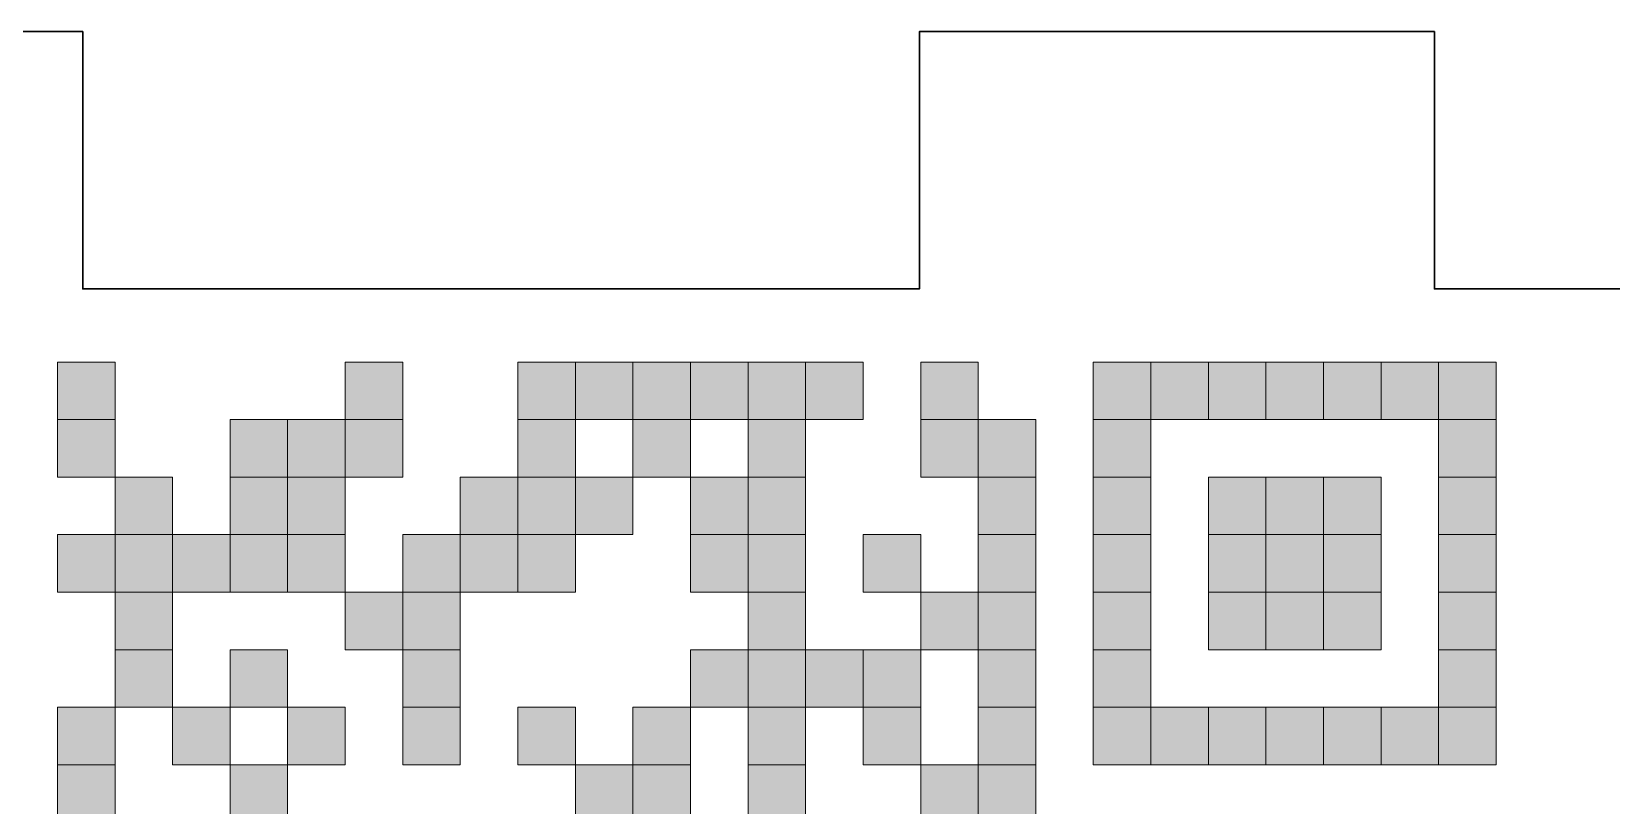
# Model space of a CAD drawing. Header units: inches. Extents: x -69 to 366, y -28 to 237.
# Drawn here: x 166.1 to 196.78, y 222.42 to 237.45 of the extents above; entities that cross this region are included whole.
import ezdxf

# ---------------------------------------------------------------- set-up
doc = ezdxf.new("R2010")
doc.units = ezdxf.units.IN
doc.header["$MEASUREMENT"] = 0
doc.layers.add('Corte Exterior', color=1, linetype='Continuous')
doc.layers.add('Graba Raster', color=2, linetype='Continuous')

msp = doc.modelspace()

# ---------------------------------------------------------------- hatches: boundary and pattern name
at = {"layer": 'Graba Raster', "true_color": 0xffffff}
h = msp.add_hatch(color=7, dxfattribs=at)
h.dxf.hatch_style = 2
h.paths.add_polyline_path([(166.602, 231.03), (167.719, 231.03), (167.719, 229.913), (166.602, 229.913)])
h = msp.add_hatch(color=7, dxfattribs=at)
h.dxf.hatch_style = 2
h.paths.add_polyline_path([(172.19, 231.03), (173.308, 231.03), (173.308, 229.913), (172.19, 229.913)])
h = msp.add_hatch(color=7, dxfattribs=at)
h.dxf.hatch_style = 2
h.paths.add_polyline_path([(175.543, 231.03), (176.66, 231.03), (176.66, 229.913), (175.543, 229.913)])
h = msp.add_hatch(color=7, dxfattribs=at)
h.dxf.hatch_style = 2
h.paths.add_polyline_path([(176.66, 231.03), (177.778, 231.03), (177.778, 229.913), (176.66, 229.913)])
h = msp.add_hatch(color=7, dxfattribs=at)
h.dxf.hatch_style = 2
h.paths.add_polyline_path([(177.778, 231.03), (178.896, 231.03), (178.896, 229.913), (177.778, 229.913)])
h = msp.add_hatch(color=7, dxfattribs=at)
h.dxf.hatch_style = 2
h.paths.add_polyline_path([(178.896, 231.03), (180.013, 231.03), (180.013, 229.913), (178.896, 229.913)])
h = msp.add_hatch(color=7, dxfattribs=at)
h.dxf.hatch_style = 2
h.paths.add_polyline_path([(180.013, 231.03), (181.131, 231.03), (181.131, 229.913), (180.013, 229.913)])
h = msp.add_hatch(color=7, dxfattribs=at)
h.dxf.hatch_style = 2
h.paths.add_polyline_path([(181.131, 231.03), (182.249, 231.03), (182.249, 229.913), (181.131, 229.913)])
h = msp.add_hatch(color=7, dxfattribs=at)
h.dxf.hatch_style = 2
h.paths.add_polyline_path([(183.366, 231.03), (184.484, 231.03), (184.484, 229.913), (183.366, 229.913)])
h = msp.add_hatch(color=7, dxfattribs=at)
h.dxf.hatch_style = 2
h.paths.add_polyline_path([(186.719, 231.03), (187.837, 231.03), (187.837, 229.913), (186.719, 229.913)])
h = msp.add_hatch(color=7, dxfattribs=at)
h.dxf.hatch_style = 2
h.paths.add_polyline_path([(187.837, 231.03), (188.955, 231.03), (188.955, 229.913), (187.837, 229.913)])
h = msp.add_hatch(color=7, dxfattribs=at)
h.dxf.hatch_style = 2
h.paths.add_polyline_path([(188.955, 231.03), (190.072, 231.03), (190.072, 229.913), (188.955, 229.913)])
h = msp.add_hatch(color=7, dxfattribs=at)
h.dxf.hatch_style = 2
h.paths.add_polyline_path([(190.072, 231.03), (191.189, 231.03), (191.189, 229.913), (190.072, 229.913)])
h = msp.add_hatch(color=7, dxfattribs=at)
h.dxf.hatch_style = 2
h.paths.add_polyline_path([(191.189, 231.03), (192.307, 231.03), (192.307, 229.913), (191.189, 229.913)])
h = msp.add_hatch(color=7, dxfattribs=at)
h.dxf.hatch_style = 2
h.paths.add_polyline_path([(192.307, 231.03), (193.425, 231.03), (193.425, 229.913), (192.307, 229.913)])
h = msp.add_hatch(color=7, dxfattribs=at)
h.dxf.hatch_style = 2
h.paths.add_polyline_path([(193.425, 231.03), (194.542, 231.03), (194.542, 229.913), (193.425, 229.913)])
h = msp.add_hatch(color=7, dxfattribs=at)
h.dxf.hatch_style = 2
h.paths.add_polyline_path([(166.602, 229.913), (167.719, 229.913), (167.719, 228.795), (166.602, 228.795)])
h = msp.add_hatch(color=7, dxfattribs=at)
h.dxf.hatch_style = 2
h.paths.add_polyline_path([(169.955, 229.913), (171.072, 229.913), (171.072, 228.795), (169.955, 228.795)])
h = msp.add_hatch(color=7, dxfattribs=at)
h.dxf.hatch_style = 2
h.paths.add_polyline_path([(171.072, 229.913), (172.19, 229.913), (172.19, 228.795), (171.072, 228.795)])
h = msp.add_hatch(color=7, dxfattribs=at)
h.dxf.hatch_style = 2
h.paths.add_polyline_path([(172.19, 229.913), (173.308, 229.913), (173.308, 228.795), (172.19, 228.795)])
h = msp.add_hatch(color=7, dxfattribs=at)
h.dxf.hatch_style = 2
h.paths.add_polyline_path([(175.543, 229.913), (176.66, 229.913), (176.66, 228.795), (175.543, 228.795)])
h = msp.add_hatch(color=7, dxfattribs=at)
h.dxf.hatch_style = 2
h.paths.add_polyline_path([(177.778, 229.913), (178.896, 229.913), (178.896, 228.795), (177.778, 228.795)])
h = msp.add_hatch(color=7, dxfattribs=at)
h.dxf.hatch_style = 2
h.paths.add_polyline_path([(180.013, 229.913), (181.131, 229.913), (181.131, 228.795), (180.013, 228.795)])
h = msp.add_hatch(color=7, dxfattribs=at)
h.dxf.hatch_style = 2
h.paths.add_polyline_path([(183.366, 229.913), (184.484, 229.913), (184.484, 228.795), (183.366, 228.795)])
h = msp.add_hatch(color=7, dxfattribs=at)
h.dxf.hatch_style = 2
h.paths.add_polyline_path([(184.484, 229.913), (185.601, 229.913), (185.601, 228.795), (184.484, 228.795)])
h = msp.add_hatch(color=7, dxfattribs=at)
h.dxf.hatch_style = 2
h.paths.add_polyline_path([(186.719, 229.913), (187.837, 229.913), (187.837, 228.795), (186.719, 228.795)])
h = msp.add_hatch(color=7, dxfattribs=at)
h.dxf.hatch_style = 2
h.paths.add_polyline_path([(193.425, 229.913), (194.542, 229.913), (194.542, 228.795), (193.425, 228.795)])
h = msp.add_hatch(color=7, dxfattribs=at)
h.dxf.hatch_style = 2
h.paths.add_polyline_path([(167.719, 228.795), (168.837, 228.795), (168.837, 227.677), (167.719, 227.677)])
h = msp.add_hatch(color=7, dxfattribs=at)
h.dxf.hatch_style = 2
h.paths.add_polyline_path([(169.955, 228.795), (171.072, 228.795), (171.072, 227.677), (169.955, 227.677)])
h = msp.add_hatch(color=7, dxfattribs=at)
h.dxf.hatch_style = 2
h.paths.add_polyline_path([(171.072, 228.795), (172.19, 228.795), (172.19, 227.677), (171.072, 227.677)])
h = msp.add_hatch(color=7, dxfattribs=at)
h.dxf.hatch_style = 2
h.paths.add_polyline_path([(174.425, 228.795), (175.543, 228.795), (175.543, 227.677), (174.425, 227.677)])
h = msp.add_hatch(color=7, dxfattribs=at)
h.dxf.hatch_style = 2
h.paths.add_polyline_path([(175.543, 228.795), (176.66, 228.795), (176.66, 227.677), (175.543, 227.677)])
h = msp.add_hatch(color=7, dxfattribs=at)
h.dxf.hatch_style = 2
h.paths.add_polyline_path([(176.66, 228.795), (177.778, 228.795), (177.778, 227.677), (176.66, 227.677)])
h = msp.add_hatch(color=7, dxfattribs=at)
h.dxf.hatch_style = 2
h.paths.add_polyline_path([(178.896, 228.795), (180.013, 228.795), (180.013, 227.677), (178.896, 227.677)])
h = msp.add_hatch(color=7, dxfattribs=at)
h.dxf.hatch_style = 2
h.paths.add_polyline_path([(180.013, 228.795), (181.131, 228.795), (181.131, 227.677), (180.013, 227.677)])
h = msp.add_hatch(color=7, dxfattribs=at)
h.dxf.hatch_style = 2
h.paths.add_polyline_path([(184.484, 228.795), (185.601, 228.795), (185.601, 227.677), (184.484, 227.677)])
h = msp.add_hatch(color=7, dxfattribs=at)
h.dxf.hatch_style = 2
h.paths.add_polyline_path([(186.719, 228.795), (187.837, 228.795), (187.837, 227.677), (186.719, 227.677)])
h = msp.add_hatch(color=7, dxfattribs=at)
h.dxf.hatch_style = 2
h.paths.add_polyline_path([(188.955, 228.795), (190.072, 228.795), (190.072, 227.677), (188.955, 227.677)])
h = msp.add_hatch(color=7, dxfattribs=at)
h.dxf.hatch_style = 2
h.paths.add_polyline_path([(190.072, 228.795), (191.189, 228.795), (191.189, 227.677), (190.072, 227.677)])
h = msp.add_hatch(color=7, dxfattribs=at)
h.dxf.hatch_style = 2
h.paths.add_polyline_path([(191.189, 228.795), (192.307, 228.795), (192.307, 227.677), (191.189, 227.677)])
h = msp.add_hatch(color=7, dxfattribs=at)
h.dxf.hatch_style = 2
h.paths.add_polyline_path([(193.425, 228.795), (194.542, 228.795), (194.542, 227.677), (193.425, 227.677)])
h = msp.add_hatch(color=7, dxfattribs=at)
h.dxf.hatch_style = 2
h.paths.add_polyline_path([(166.602, 227.677), (167.719, 227.677), (167.719, 226.56), (166.602, 226.56)])
h = msp.add_hatch(color=7, dxfattribs=at)
h.dxf.hatch_style = 2
h.paths.add_polyline_path([(167.719, 227.677), (168.837, 227.677), (168.837, 226.56), (167.719, 226.56)])
h = msp.add_hatch(color=7, dxfattribs=at)
h.dxf.hatch_style = 2
h.paths.add_polyline_path([(168.837, 227.677), (169.955, 227.677), (169.955, 226.56), (168.837, 226.56)])
h = msp.add_hatch(color=7, dxfattribs=at)
h.dxf.hatch_style = 2
h.paths.add_polyline_path([(169.955, 227.677), (171.072, 227.677), (171.072, 226.56), (169.955, 226.56)])
h = msp.add_hatch(color=7, dxfattribs=at)
h.dxf.hatch_style = 2
h.paths.add_polyline_path([(171.072, 227.677), (172.19, 227.677), (172.19, 226.56), (171.072, 226.56)])
h = msp.add_hatch(color=7, dxfattribs=at)
h.dxf.hatch_style = 2
h.paths.add_polyline_path([(173.308, 227.677), (174.425, 227.677), (174.425, 226.56), (173.308, 226.56)])
h = msp.add_hatch(color=7, dxfattribs=at)
h.dxf.hatch_style = 2
h.paths.add_polyline_path([(174.425, 227.677), (175.543, 227.677), (175.543, 226.56), (174.425, 226.56)])
h = msp.add_hatch(color=7, dxfattribs=at)
h.dxf.hatch_style = 2
h.paths.add_polyline_path([(175.543, 227.677), (176.66, 227.677), (176.66, 226.56), (175.543, 226.56)])
h = msp.add_hatch(color=7, dxfattribs=at)
h.dxf.hatch_style = 2
h.paths.add_polyline_path([(178.896, 227.677), (180.013, 227.677), (180.013, 226.56), (178.896, 226.56)])
h = msp.add_hatch(color=7, dxfattribs=at)
h.dxf.hatch_style = 2
h.paths.add_polyline_path([(180.013, 227.677), (181.131, 227.677), (181.131, 226.56), (180.013, 226.56)])
h = msp.add_hatch(color=7, dxfattribs=at)
h.dxf.hatch_style = 2
h.paths.add_polyline_path([(182.249, 227.677), (183.366, 227.677), (183.366, 226.56), (182.249, 226.56)])
h = msp.add_hatch(color=7, dxfattribs=at)
h.dxf.hatch_style = 2
h.paths.add_polyline_path([(184.484, 227.677), (185.601, 227.677), (185.601, 226.56), (184.484, 226.56)])
h = msp.add_hatch(color=7, dxfattribs=at)
h.dxf.hatch_style = 2
h.paths.add_polyline_path([(186.719, 227.677), (187.837, 227.677), (187.837, 226.56), (186.719, 226.56)])
h = msp.add_hatch(color=7, dxfattribs=at)
h.dxf.hatch_style = 2
h.paths.add_polyline_path([(188.955, 227.677), (190.072, 227.677), (190.072, 226.56), (188.955, 226.56)])
h = msp.add_hatch(color=7, dxfattribs=at)
h.dxf.hatch_style = 2
h.paths.add_polyline_path([(190.072, 227.677), (191.189, 227.677), (191.189, 226.56), (190.072, 226.56)])
h = msp.add_hatch(color=7, dxfattribs=at)
h.dxf.hatch_style = 2
h.paths.add_polyline_path([(191.189, 227.677), (192.307, 227.677), (192.307, 226.56), (191.189, 226.56)])
h = msp.add_hatch(color=7, dxfattribs=at)
h.dxf.hatch_style = 2
h.paths.add_polyline_path([(193.425, 227.677), (194.542, 227.677), (194.542, 226.56), (193.425, 226.56)])
h = msp.add_hatch(color=7, dxfattribs=at)
h.dxf.hatch_style = 2
h.paths.add_polyline_path([(167.719, 226.56), (168.837, 226.56), (168.837, 225.442), (167.719, 225.442)])
h = msp.add_hatch(color=7, dxfattribs=at)
h.dxf.hatch_style = 2
h.paths.add_polyline_path([(172.19, 226.56), (173.308, 226.56), (173.308, 225.442), (172.19, 225.442)])
h = msp.add_hatch(color=7, dxfattribs=at)
h.dxf.hatch_style = 2
h.paths.add_polyline_path([(173.308, 226.56), (174.425, 226.56), (174.425, 225.442), (173.308, 225.442)])
h = msp.add_hatch(color=7, dxfattribs=at)
h.dxf.hatch_style = 2
h.paths.add_polyline_path([(180.013, 226.56), (181.131, 226.56), (181.131, 225.442), (180.013, 225.442)])
h = msp.add_hatch(color=7, dxfattribs=at)
h.dxf.hatch_style = 2
h.paths.add_polyline_path([(183.366, 226.56), (184.484, 226.56), (184.484, 225.442), (183.366, 225.442)])
h = msp.add_hatch(color=7, dxfattribs=at)
h.dxf.hatch_style = 2
h.paths.add_polyline_path([(184.484, 226.56), (185.601, 226.56), (185.601, 225.442), (184.484, 225.442)])
h = msp.add_hatch(color=7, dxfattribs=at)
h.dxf.hatch_style = 2
h.paths.add_polyline_path([(186.719, 226.56), (187.837, 226.56), (187.837, 225.442), (186.719, 225.442)])
h = msp.add_hatch(color=7, dxfattribs=at)
h.dxf.hatch_style = 2
h.paths.add_polyline_path([(188.955, 226.56), (190.072, 226.56), (190.072, 225.442), (188.955, 225.442)])
h = msp.add_hatch(color=7, dxfattribs=at)
h.dxf.hatch_style = 2
h.paths.add_polyline_path([(190.072, 226.56), (191.189, 226.56), (191.189, 225.442), (190.072, 225.442)])
h = msp.add_hatch(color=7, dxfattribs=at)
h.dxf.hatch_style = 2
h.paths.add_polyline_path([(191.189, 226.56), (192.307, 226.56), (192.307, 225.442), (191.189, 225.442)])
h = msp.add_hatch(color=7, dxfattribs=at)
h.dxf.hatch_style = 2
h.paths.add_polyline_path([(193.425, 226.56), (194.542, 226.56), (194.542, 225.442), (193.425, 225.442)])
h = msp.add_hatch(color=7, dxfattribs=at)
h.dxf.hatch_style = 2
h.paths.add_polyline_path([(167.719, 225.442), (168.837, 225.442), (168.837, 224.324), (167.719, 224.324)])
h = msp.add_hatch(color=7, dxfattribs=at)
h.dxf.hatch_style = 2
h.paths.add_polyline_path([(169.955, 225.442), (171.072, 225.442), (171.072, 224.324), (169.955, 224.324)])
h = msp.add_hatch(color=7, dxfattribs=at)
h.dxf.hatch_style = 2
h.paths.add_polyline_path([(173.308, 225.442), (174.425, 225.442), (174.425, 224.324), (173.308, 224.324)])
h = msp.add_hatch(color=7, dxfattribs=at)
h.dxf.hatch_style = 2
h.paths.add_polyline_path([(178.896, 225.442), (180.013, 225.442), (180.013, 224.324), (178.896, 224.324)])
h = msp.add_hatch(color=7, dxfattribs=at)
h.dxf.hatch_style = 2
h.paths.add_polyline_path([(180.013, 225.442), (181.131, 225.442), (181.131, 224.324), (180.013, 224.324)])
h = msp.add_hatch(color=7, dxfattribs=at)
h.dxf.hatch_style = 2
h.paths.add_polyline_path([(181.131, 225.442), (182.249, 225.442), (182.249, 224.324), (181.131, 224.324)])
h = msp.add_hatch(color=7, dxfattribs=at)
h.dxf.hatch_style = 2
h.paths.add_polyline_path([(182.249, 225.442), (183.366, 225.442), (183.366, 224.324), (182.249, 224.324)])
h = msp.add_hatch(color=7, dxfattribs=at)
h.dxf.hatch_style = 2
h.paths.add_polyline_path([(184.484, 225.442), (185.601, 225.442), (185.601, 224.324), (184.484, 224.324)])
h = msp.add_hatch(color=7, dxfattribs=at)
h.dxf.hatch_style = 2
h.paths.add_polyline_path([(186.719, 225.442), (187.837, 225.442), (187.837, 224.324), (186.719, 224.324)])
h = msp.add_hatch(color=7, dxfattribs=at)
h.dxf.hatch_style = 2
h.paths.add_polyline_path([(193.425, 225.442), (194.542, 225.442), (194.542, 224.324), (193.425, 224.324)])
h = msp.add_hatch(color=7, dxfattribs=at)
h.dxf.hatch_style = 2
h.paths.add_polyline_path([(166.602, 224.324), (167.719, 224.324), (167.719, 223.207), (166.602, 223.207)])
h = msp.add_hatch(color=7, dxfattribs=at)
h.dxf.hatch_style = 2
h.paths.add_polyline_path([(168.837, 224.324), (169.955, 224.324), (169.955, 223.207), (168.837, 223.207)])
h = msp.add_hatch(color=7, dxfattribs=at)
h.dxf.hatch_style = 2
h.paths.add_polyline_path([(171.072, 224.324), (172.19, 224.324), (172.19, 223.207), (171.072, 223.207)])
h = msp.add_hatch(color=7, dxfattribs=at)
h.dxf.hatch_style = 2
h.paths.add_polyline_path([(173.308, 224.324), (174.425, 224.324), (174.425, 223.207), (173.308, 223.207)])
h = msp.add_hatch(color=7, dxfattribs=at)
h.dxf.hatch_style = 2
h.paths.add_polyline_path([(175.543, 224.324), (176.66, 224.324), (176.66, 223.207), (175.543, 223.207)])
h = msp.add_hatch(color=7, dxfattribs=at)
h.dxf.hatch_style = 2
h.paths.add_polyline_path([(177.778, 224.324), (178.896, 224.324), (178.896, 223.207), (177.778, 223.207)])
h = msp.add_hatch(color=7, dxfattribs=at)
h.dxf.hatch_style = 2
h.paths.add_polyline_path([(180.013, 224.324), (181.131, 224.324), (181.131, 223.207), (180.013, 223.207)])
h = msp.add_hatch(color=7, dxfattribs=at)
h.dxf.hatch_style = 2
h.paths.add_polyline_path([(182.249, 224.324), (183.366, 224.324), (183.366, 223.207), (182.249, 223.207)])
h = msp.add_hatch(color=7, dxfattribs=at)
h.dxf.hatch_style = 2
h.paths.add_polyline_path([(184.484, 224.324), (185.601, 224.324), (185.601, 223.207), (184.484, 223.207)])
h = msp.add_hatch(color=7, dxfattribs=at)
h.dxf.hatch_style = 2
h.paths.add_polyline_path([(186.719, 224.324), (187.837, 224.324), (187.837, 223.207), (186.719, 223.207)])
h = msp.add_hatch(color=7, dxfattribs=at)
h.dxf.hatch_style = 2
h.paths.add_polyline_path([(187.837, 224.324), (188.955, 224.324), (188.955, 223.207), (187.837, 223.207)])
h = msp.add_hatch(color=7, dxfattribs=at)
h.dxf.hatch_style = 2
h.paths.add_polyline_path([(188.955, 224.324), (190.072, 224.324), (190.072, 223.207), (188.955, 223.207)])
h = msp.add_hatch(color=7, dxfattribs=at)
h.dxf.hatch_style = 2
h.paths.add_polyline_path([(190.072, 224.324), (191.189, 224.324), (191.189, 223.207), (190.072, 223.207)])
h = msp.add_hatch(color=7, dxfattribs=at)
h.dxf.hatch_style = 2
h.paths.add_polyline_path([(191.189, 224.324), (192.307, 224.324), (192.307, 223.207), (191.189, 223.207)])
h = msp.add_hatch(color=7, dxfattribs=at)
h.dxf.hatch_style = 2
h.paths.add_polyline_path([(192.307, 224.324), (193.425, 224.324), (193.425, 223.207), (192.307, 223.207)])
h = msp.add_hatch(color=7, dxfattribs=at)
h.dxf.hatch_style = 2
h.paths.add_polyline_path([(193.425, 224.324), (194.542, 224.324), (194.542, 223.207), (193.425, 223.207)])
h = msp.add_hatch(color=7, dxfattribs=at)
h.dxf.hatch_style = 2
h.paths.add_polyline_path([(166.602, 223.207), (167.719, 223.207), (167.719, 222.089), (166.602, 222.089)])
h = msp.add_hatch(color=7, dxfattribs=at)
h.dxf.hatch_style = 2
h.paths.add_polyline_path([(169.955, 223.207), (171.072, 223.207), (171.072, 222.089), (169.955, 222.089)])
h = msp.add_hatch(color=7, dxfattribs=at)
h.dxf.hatch_style = 2
h.paths.add_polyline_path([(176.66, 223.207), (177.778, 223.207), (177.778, 222.089), (176.66, 222.089)])
h = msp.add_hatch(color=7, dxfattribs=at)
h.dxf.hatch_style = 2
h.paths.add_polyline_path([(177.778, 223.207), (178.896, 223.207), (178.896, 222.089), (177.778, 222.089)])
h = msp.add_hatch(color=7, dxfattribs=at)
h.dxf.hatch_style = 2
h.paths.add_polyline_path([(180.013, 223.207), (181.131, 223.207), (181.131, 222.089), (180.013, 222.089)])
h = msp.add_hatch(color=7, dxfattribs=at)
h.dxf.hatch_style = 2
h.paths.add_polyline_path([(183.366, 223.207), (184.484, 223.207), (184.484, 222.089), (183.366, 222.089)])
h = msp.add_hatch(color=7, dxfattribs=at)
h.dxf.hatch_style = 2
h.paths.add_polyline_path([(184.484, 223.207), (185.601, 223.207), (185.601, 222.089), (184.484, 222.089)])

# ---------------------------------------------------------------- linework, layer by layer
at = {"layer": 'Corte Exterior', "color": 7, "lineweight": 30, "true_color": 0xffffff}
msp.add_lwpolyline([(155.843, 237.451), (167.093, 237.451), (167.093, 232.451), (183.343, 232.451), (183.343, 237.451), (193.343, 237.451), (193.343, 232.451), (203.343, 232.451), (203.343, 237.451), (213.343, 237.451), (213.343, 232.451), (223.343, 232.451), (223.343, 237.451), (233.343, 237.451), (233.343, 232.451), (243.343, 232.451), (243.343, 237.451), (253.343, 237.451), (253.343, 232.451), (263.343, 232.451)], dxfattribs=at)
at = {"layer": 'Graba Raster', "lineweight": 0}
for points in [[(166.602, 231.03), (167.719, 231.03), (167.719, 229.913), (166.602, 229.913), (166.602, 231.03)], [(172.19, 231.03), (173.308, 231.03), (173.308, 229.913), (172.19, 229.913), (172.19, 231.03)], [(175.543, 231.03), (176.66, 231.03), (176.66, 229.913), (175.543, 229.913), (175.543, 231.03)], [(176.66, 231.03), (177.778, 231.03), (177.778, 229.913), (176.66, 229.913), (176.66, 231.03)], [(177.778, 231.03), (178.896, 231.03), (178.896, 229.913), (177.778, 229.913), (177.778, 231.03)], [(178.896, 231.03), (180.013, 231.03), (180.013, 229.913), (178.896, 229.913), (178.896, 231.03)], [(180.013, 231.03), (181.131, 231.03), (181.131, 229.913), (180.013, 229.913), (180.013, 231.03)], [(181.131, 231.03), (182.249, 231.03), (182.249, 229.913), (181.131, 229.913), (181.131, 231.03)], [(183.366, 231.03), (184.484, 231.03), (184.484, 229.913), (183.366, 229.913), (183.366, 231.03)], [(186.719, 231.03), (187.837, 231.03), (187.837, 229.913), (186.719, 229.913), (186.719, 231.03)], [(187.837, 231.03), (188.955, 231.03), (188.955, 229.913), (187.837, 229.913), (187.837, 231.03)], [(188.955, 231.03), (190.072, 231.03), (190.072, 229.913), (188.955, 229.913), (188.955, 231.03)], [(190.072, 231.03), (191.189, 231.03), (191.189, 229.913), (190.072, 229.913), (190.072, 231.03)], [(191.189, 231.03), (192.307, 231.03), (192.307, 229.913), (191.189, 229.913), (191.189, 231.03)], [(192.307, 231.03), (193.425, 231.03), (193.425, 229.913), (192.307, 229.913), (192.307, 231.03)], [(193.425, 231.03), (194.542, 231.03), (194.542, 229.913), (193.425, 229.913), (193.425, 231.03)], [(166.602, 229.913), (167.719, 229.913), (167.719, 228.795), (166.602, 228.795), (166.602, 229.913)], [(169.955, 229.913), (171.072, 229.913), (171.072, 228.795), (169.955, 228.795), (169.955, 229.913)], [(171.072, 229.913), (172.19, 229.913), (172.19, 228.795), (171.072, 228.795), (171.072, 229.913)], [(172.19, 229.913), (173.308, 229.913), (173.308, 228.795), (172.19, 228.795), (172.19, 229.913)], [(175.543, 229.913), (176.66, 229.913), (176.66, 228.795), (175.543, 228.795), (175.543, 229.913)], [(177.778, 229.913), (178.896, 229.913), (178.896, 228.795), (177.778, 228.795), (177.778, 229.913)], [(180.013, 229.913), (181.131, 229.913), (181.131, 228.795), (180.013, 228.795), (180.013, 229.913)], [(183.366, 229.913), (184.484, 229.913), (184.484, 228.795), (183.366, 228.795), (183.366, 229.913)], [(184.484, 229.913), (185.601, 229.913), (185.601, 228.795), (184.484, 228.795), (184.484, 229.913)], [(186.719, 229.913), (187.837, 229.913), (187.837, 228.795), (186.719, 228.795), (186.719, 229.913)], [(193.425, 229.913), (194.542, 229.913), (194.542, 228.795), (193.425, 228.795), (193.425, 229.913)], [(167.719, 228.795), (168.837, 228.795), (168.837, 227.677), (167.719, 227.677), (167.719, 228.795)], [(169.955, 228.795), (171.072, 228.795), (171.072, 227.677), (169.955, 227.677), (169.955, 228.795)], [(171.072, 228.795), (172.19, 228.795), (172.19, 227.677), (171.072, 227.677), (171.072, 228.795)], [(174.425, 228.795), (175.543, 228.795), (175.543, 227.677), (174.425, 227.677), (174.425, 228.795)], [(175.543, 228.795), (176.66, 228.795), (176.66, 227.677), (175.543, 227.677), (175.543, 228.795)], [(176.66, 228.795), (177.778, 228.795), (177.778, 227.677), (176.66, 227.677), (176.66, 228.795)], [(178.896, 228.795), (180.013, 228.795), (180.013, 227.677), (178.896, 227.677), (178.896, 228.795)], [(180.013, 228.795), (181.131, 228.795), (181.131, 227.677), (180.013, 227.677), (180.013, 228.795)], [(184.484, 228.795), (185.601, 228.795), (185.601, 227.677), (184.484, 227.677), (184.484, 228.795)], [(186.719, 228.795), (187.837, 228.795), (187.837, 227.677), (186.719, 227.677), (186.719, 228.795)], [(188.955, 228.795), (190.072, 228.795), (190.072, 227.677), (188.955, 227.677), (188.955, 228.795)], [(190.072, 228.795), (191.189, 228.795), (191.189, 227.677), (190.072, 227.677), (190.072, 228.795)], [(191.189, 228.795), (192.307, 228.795), (192.307, 227.677), (191.189, 227.677), (191.189, 228.795)], [(193.425, 228.795), (194.542, 228.795), (194.542, 227.677), (193.425, 227.677), (193.425, 228.795)], [(166.602, 227.677), (167.719, 227.677), (167.719, 226.56), (166.602, 226.56), (166.602, 227.677)], [(167.719, 227.677), (168.837, 227.677), (168.837, 226.56), (167.719, 226.56), (167.719, 227.677)], [(168.837, 227.677), (169.955, 227.677), (169.955, 226.56), (168.837, 226.56), (168.837, 227.677)], [(169.955, 227.677), (171.072, 227.677), (171.072, 226.56), (169.955, 226.56), (169.955, 227.677)], [(171.072, 227.677), (172.19, 227.677), (172.19, 226.56), (171.072, 226.56), (171.072, 227.677)], [(173.308, 227.677), (174.425, 227.677), (174.425, 226.56), (173.308, 226.56), (173.308, 227.677)], [(174.425, 227.677), (175.543, 227.677), (175.543, 226.56), (174.425, 226.56), (174.425, 227.677)], [(175.543, 227.677), (176.66, 227.677), (176.66, 226.56), (175.543, 226.56), (175.543, 227.677)], [(178.896, 227.677), (180.013, 227.677), (180.013, 226.56), (178.896, 226.56), (178.896, 227.677)], [(180.013, 227.677), (181.131, 227.677), (181.131, 226.56), (180.013, 226.56), (180.013, 227.677)], [(182.249, 227.677), (183.366, 227.677), (183.366, 226.56), (182.249, 226.56), (182.249, 227.677)], [(184.484, 227.677), (185.601, 227.677), (185.601, 226.56), (184.484, 226.56), (184.484, 227.677)], [(186.719, 227.677), (187.837, 227.677), (187.837, 226.56), (186.719, 226.56), (186.719, 227.677)], [(188.955, 227.677), (190.072, 227.677), (190.072, 226.56), (188.955, 226.56), (188.955, 227.677)], [(190.072, 227.677), (191.189, 227.677), (191.189, 226.56), (190.072, 226.56), (190.072, 227.677)], [(191.189, 227.677), (192.307, 227.677), (192.307, 226.56), (191.189, 226.56), (191.189, 227.677)], [(193.425, 227.677), (194.542, 227.677), (194.542, 226.56), (193.425, 226.56), (193.425, 227.677)], [(167.719, 226.56), (168.837, 226.56), (168.837, 225.442), (167.719, 225.442), (167.719, 226.56)], [(172.19, 226.56), (173.308, 226.56), (173.308, 225.442), (172.19, 225.442), (172.19, 226.56)], [(173.308, 226.56), (174.425, 226.56), (174.425, 225.442), (173.308, 225.442), (173.308, 226.56)], [(180.013, 226.56), (181.131, 226.56), (181.131, 225.442), (180.013, 225.442), (180.013, 226.56)], [(183.366, 226.56), (184.484, 226.56), (184.484, 225.442), (183.366, 225.442), (183.366, 226.56)], [(184.484, 226.56), (185.601, 226.56), (185.601, 225.442), (184.484, 225.442), (184.484, 226.56)], [(186.719, 226.56), (187.837, 226.56), (187.837, 225.442), (186.719, 225.442), (186.719, 226.56)], [(188.955, 226.56), (190.072, 226.56), (190.072, 225.442), (188.955, 225.442), (188.955, 226.56)], [(190.072, 226.56), (191.189, 226.56), (191.189, 225.442), (190.072, 225.442), (190.072, 226.56)], [(191.189, 226.56), (192.307, 226.56), (192.307, 225.442), (191.189, 225.442), (191.189, 226.56)], [(193.425, 226.56), (194.542, 226.56), (194.542, 225.442), (193.425, 225.442), (193.425, 226.56)], [(167.719, 225.442), (168.837, 225.442), (168.837, 224.324), (167.719, 224.324), (167.719, 225.442)], [(169.955, 225.442), (171.072, 225.442), (171.072, 224.324), (169.955, 224.324), (169.955, 225.442)], [(173.308, 225.442), (174.425, 225.442), (174.425, 224.324), (173.308, 224.324), (173.308, 225.442)], [(178.896, 225.442), (180.013, 225.442), (180.013, 224.324), (178.896, 224.324), (178.896, 225.442)], [(180.013, 225.442), (181.131, 225.442), (181.131, 224.324), (180.013, 224.324), (180.013, 225.442)], [(181.131, 225.442), (182.249, 225.442), (182.249, 224.324), (181.131, 224.324), (181.131, 225.442)], [(182.249, 225.442), (183.366, 225.442), (183.366, 224.324), (182.249, 224.324), (182.249, 225.442)], [(184.484, 225.442), (185.601, 225.442), (185.601, 224.324), (184.484, 224.324), (184.484, 225.442)], [(186.719, 225.442), (187.837, 225.442), (187.837, 224.324), (186.719, 224.324), (186.719, 225.442)], [(193.425, 225.442), (194.542, 225.442), (194.542, 224.324), (193.425, 224.324), (193.425, 225.442)], [(166.602, 224.324), (167.719, 224.324), (167.719, 223.207), (166.602, 223.207), (166.602, 224.324)], [(168.837, 224.324), (169.955, 224.324), (169.955, 223.207), (168.837, 223.207), (168.837, 224.324)], [(171.072, 224.324), (172.19, 224.324), (172.19, 223.207), (171.072, 223.207), (171.072, 224.324)], [(173.308, 224.324), (174.425, 224.324), (174.425, 223.207), (173.308, 223.207), (173.308, 224.324)], [(175.543, 224.324), (176.66, 224.324), (176.66, 223.207), (175.543, 223.207), (175.543, 224.324)], [(177.778, 224.324), (178.896, 224.324), (178.896, 223.207), (177.778, 223.207), (177.778, 224.324)], [(180.013, 224.324), (181.131, 224.324), (181.131, 223.207), (180.013, 223.207), (180.013, 224.324)], [(182.249, 224.324), (183.366, 224.324), (183.366, 223.207), (182.249, 223.207), (182.249, 224.324)], [(184.484, 224.324), (185.601, 224.324), (185.601, 223.207), (184.484, 223.207), (184.484, 224.324)], [(186.719, 224.324), (187.837, 224.324), (187.837, 223.207), (186.719, 223.207), (186.719, 224.324)], [(187.837, 224.324), (188.955, 224.324), (188.955, 223.207), (187.837, 223.207), (187.837, 224.324)], [(188.955, 224.324), (190.072, 224.324), (190.072, 223.207), (188.955, 223.207), (188.955, 224.324)], [(190.072, 224.324), (191.189, 224.324), (191.189, 223.207), (190.072, 223.207), (190.072, 224.324)], [(191.189, 224.324), (192.307, 224.324), (192.307, 223.207), (191.189, 223.207), (191.189, 224.324)], [(192.307, 224.324), (193.425, 224.324), (193.425, 223.207), (192.307, 223.207), (192.307, 224.324)], [(193.425, 224.324), (194.542, 224.324), (194.542, 223.207), (193.425, 223.207), (193.425, 224.324)], [(166.602, 223.207), (167.719, 223.207), (167.719, 222.089), (166.602, 222.089), (166.602, 223.207)], [(169.955, 223.207), (171.072, 223.207), (171.072, 222.089), (169.955, 222.089), (169.955, 223.207)], [(176.66, 223.207), (177.778, 223.207), (177.778, 222.089), (176.66, 222.089), (176.66, 223.207)], [(177.778, 223.207), (178.896, 223.207), (178.896, 222.089), (177.778, 222.089), (177.778, 223.207)], [(180.013, 223.207), (181.131, 223.207), (181.131, 222.089), (180.013, 222.089), (180.013, 223.207)], [(183.366, 223.207), (184.484, 223.207), (184.484, 222.089), (183.366, 222.089), (183.366, 223.207)], [(184.484, 223.207), (185.601, 223.207), (185.601, 222.089), (184.484, 222.089), (184.484, 223.207)]]:
    msp.add_lwpolyline(points, dxfattribs=at)

doc.saveas('drawing.dxf')
